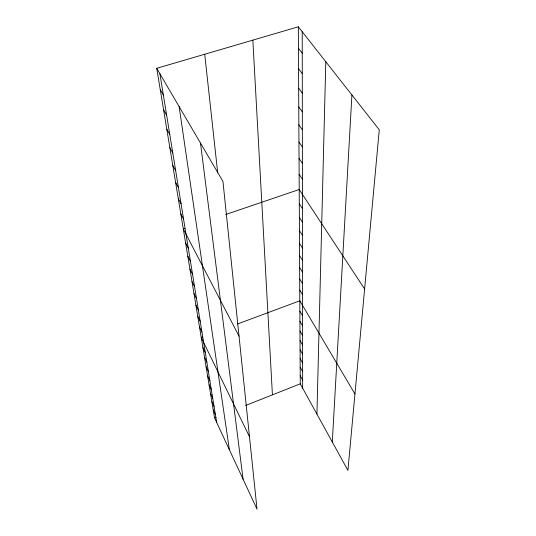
<?xml version="1.0" encoding="UTF-8"?>
<svg xmlns="http://www.w3.org/2000/svg" width="536" height="536" viewBox="0 0 536 536"><rect width="100%" height="100%" fill="white"/><g stroke="black" fill="none" stroke-linecap="round" stroke-linejoin="round"><path stroke-width="0.8" d="M316.93 414.114L325.794 61.741M332.3 442.033L351.918 94.979M298.338 26.8L300.254 383.836L347.918 470.387L379.274 129.786L298.338 26.8L156.726 68.313L222.956 181.449L257.019 509.2L214.527 417.799L216.048 417.196M245.589 405.491L300.254 383.836M202.755 336.93L201.241 337.492L249.495 436.753M237.441 324.019L299.812 300.803L354.953 393.987M184.86 228.403L183.292 228.939L239.036 336.166M225.562 214.561L299.209 189.51L364.621 288.971M298.452 48.22L302.257 53.185M298.559 68.668L302.277 73.64M298.666 88.219L302.304 93.184M298.766 106.919L302.324 111.883M298.86 124.834L302.344 129.786M298.954 142.006L302.364 146.951M299.041 158.489L302.384 163.406M299.128 174.307L302.405 179.212M299.289 203.714L302.438 208.578M299.363 217.395L302.458 222.232M299.43 230.594L302.471 235.405M299.497 243.324L302.485 248.108M299.564 255.612L302.498 260.369M299.631 267.484L302.512 272.214M299.691 278.961L302.525 283.665M299.751 290.063L302.538 294.733M299.865 311.202L302.565 315.811M299.919 321.278L302.579 325.855M299.972 331.04L302.592 335.583M160.244 89.586L163.359 95.006M300.019 340.507L302.599 345.023M300.073 349.693L302.612 354.169M163.594 109.867L166.656 115.274M300.12 358.604L302.626 363.053M300.167 367.26L302.632 371.676M166.797 129.209L169.805 134.61M300.214 375.662L302.646 380.051M169.852 147.695L172.813 153.075M172.773 165.363L175.687 170.723M175.574 182.28L178.434 187.613M178.254 198.488L181.068 203.794M180.826 214.025L183.593 219.304M185.59 242.848L188.277 248.068M187.808 256.235L190.454 261.421M189.938 269.132L192.545 274.278M191.995 281.554L194.561 286.673M193.972 293.54L196.511 298.619M195.888 305.105L198.387 310.15M197.737 316.274L200.196 321.278M199.519 327.06L201.945 332.032M202.91 347.583L205.275 352.474M204.524 357.345L206.863 362.202M206.092 366.805L208.397 371.622M207.606 375.964L209.878 380.741M209.074 384.848L211.318 389.585M210.501 393.458L212.712 398.161M211.881 401.812L214.072 406.476M213.221 409.926L215.385 414.549M156.726 68.313L214.527 417.799M159.896 73.734L216.658 422.388M179.118 106.57L229.375 449.738M200.498 143.085L243.083 479.218M204.719 54.243L217.696 172.753M252.845 40.133L272.422 394.858M302.23 31.751L302.652 388.185"/></g></svg>
